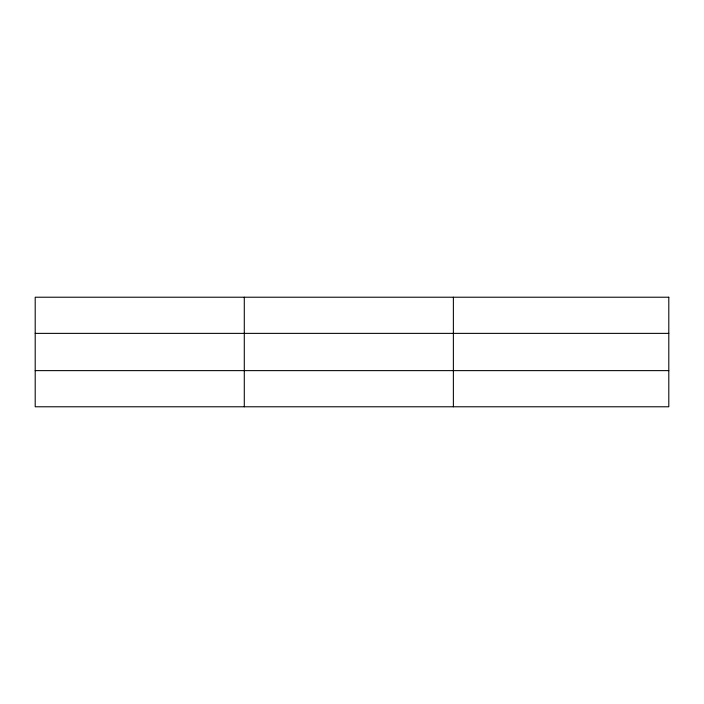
<?xml version="1.0" encoding="UTF-8"?>
<svg xmlns="http://www.w3.org/2000/svg" width="704" height="704" viewBox="0 0 704 704"><rect width="100%" height="100%" fill="white"/><g stroke="black" fill="none" stroke-linecap="round" stroke-linejoin="round"><path stroke-width="1.06" d="M244.288 406.78L244.288 297.22M453.376 406.78L453.376 297.22M35.2 333.379L668.8 333.379M35.2 370.621L668.8 370.621M668.8 297.22L668.8 406.78L35.2 406.78L35.2 297.22L668.8 297.22"/></g></svg>
